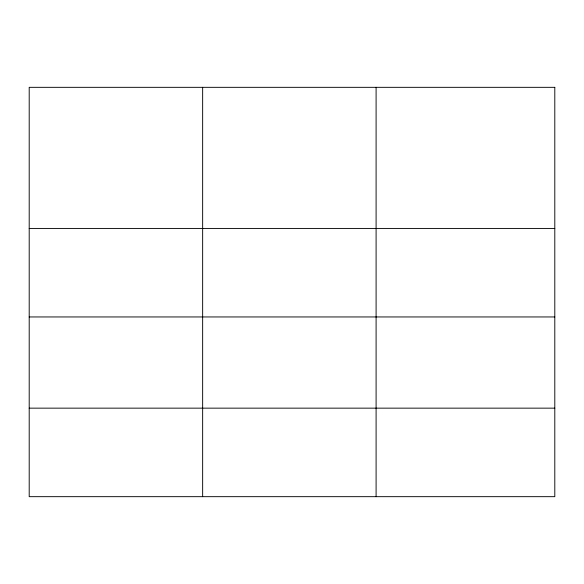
<?xml version="1.0" encoding="UTF-8"?>
<svg xmlns="http://www.w3.org/2000/svg" width="584" height="584" viewBox="0 0 584 584"><rect width="100%" height="100%" fill="white"/><g stroke="black" fill="none" stroke-linecap="round" stroke-linejoin="round"><path stroke-width="0.88" d="M29.2 228.432L554.8 228.432M29.2 316.951L554.8 316.951M29.2 408.15L554.8 408.15M376.096 87.33L376.096 496.67M202.648 87.33L202.648 496.67M554.8 87.33L29.2 87.33L29.2 496.67L554.8 496.67L554.8 87.33"/></g></svg>
